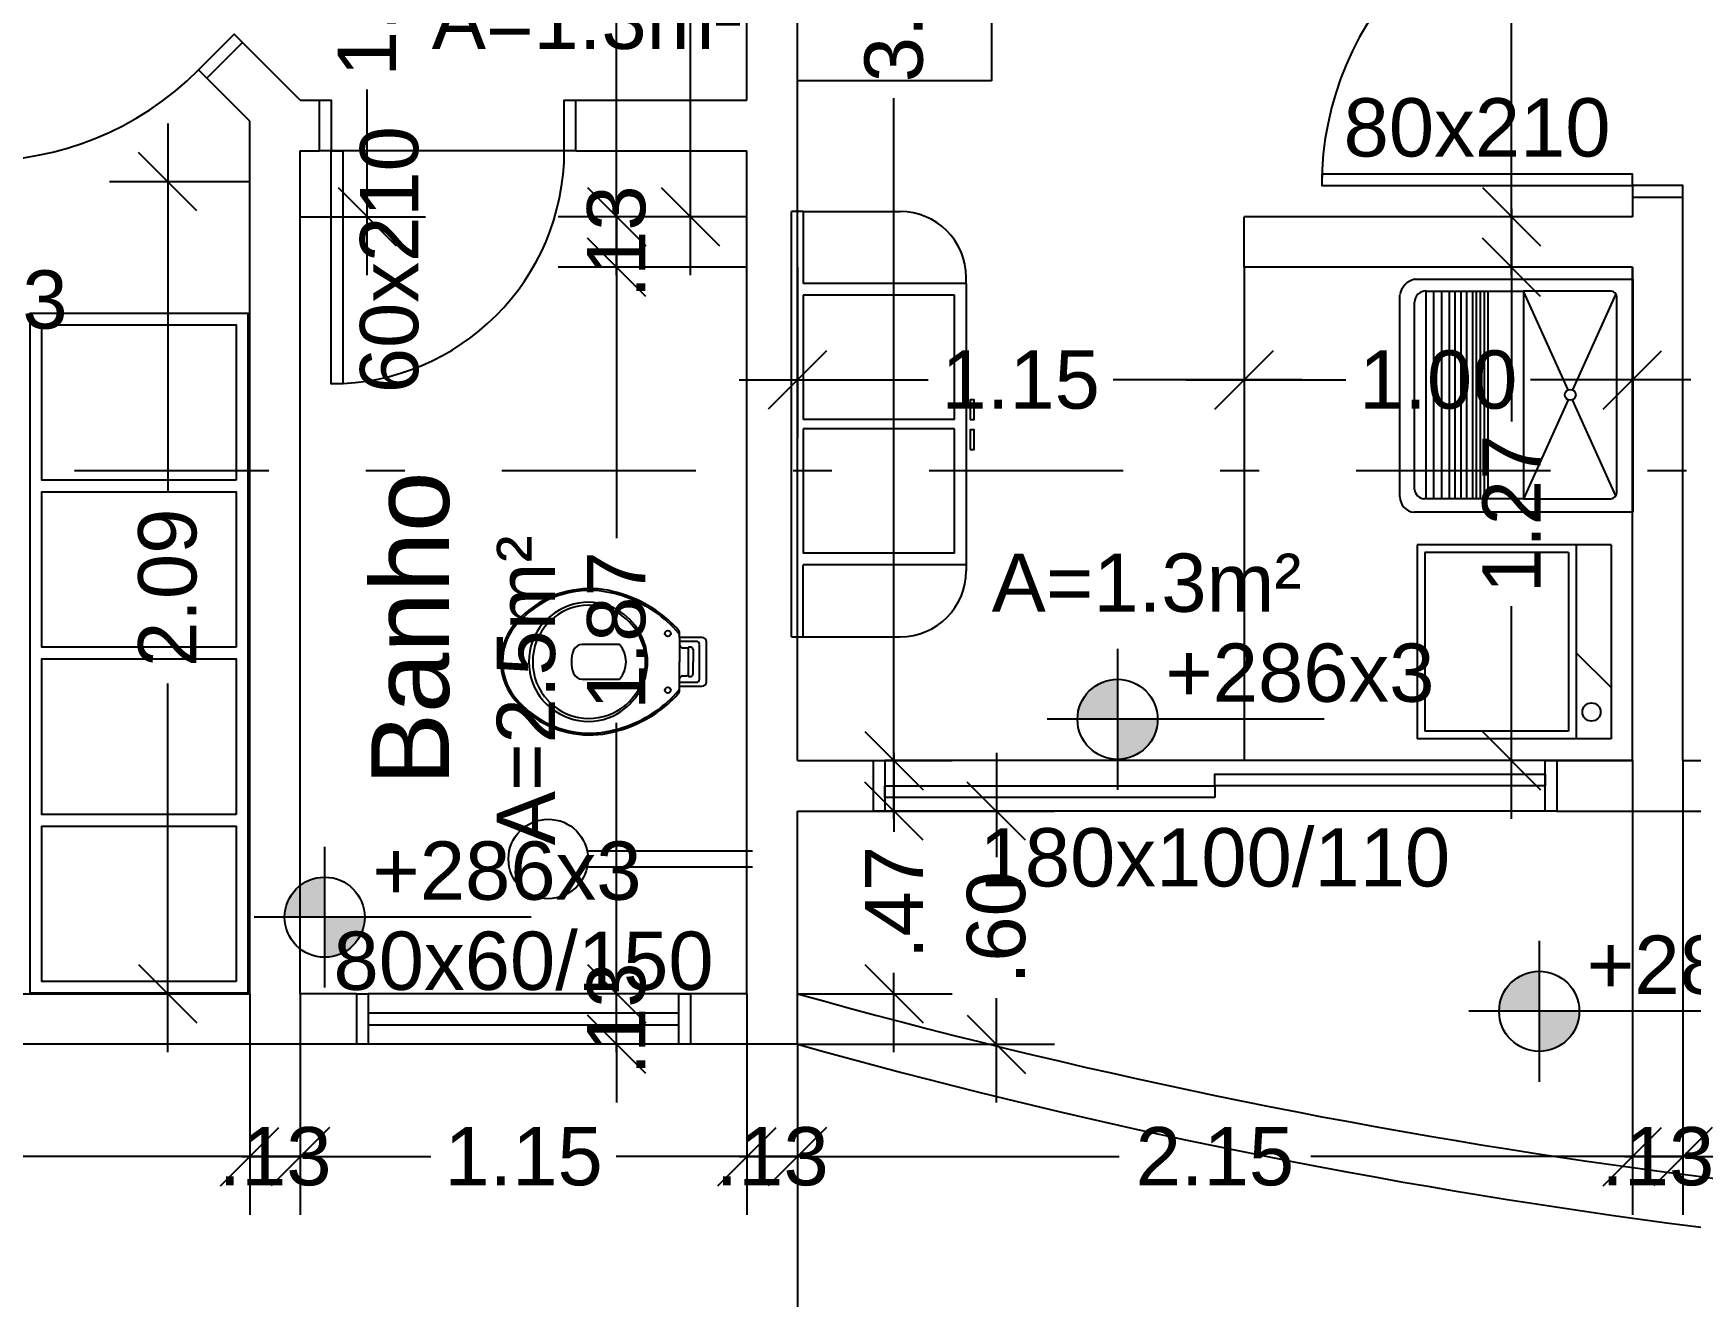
# Model space of a CAD drawing. Extents: x -120 to 1117, y 5 to 675.
# Drawn here: x 42.892 to 47.16, y 72.568 to 75.821 of the extents above; entities that cross this region are included whole.
import ezdxf
from ezdxf.enums import TextEntityAlignment as Align

# ---------------------------------------------------------------- set-up
doc = ezdxf.new("R2010")
doc.units = 0
doc.header["$MEASUREMENT"] = 0
doc.linetypes.add('DASHDOT', pattern=[1, 0.5, -0.25, 0, -0.25])
doc.layers.get('0').update_dxf_attribs({"linetype": 'CONTINUOUS'})
doc.layers.get('DEFPOINTS').update_dxf_attribs({"linetype": 'CONTINUOUS'})
for name, color, linetype in [('cota', 1, 'CONTINUOUS'), ('janela-porta', 6, 'CONTINUOUS'), ('moveis', 253, 'CONTINUOUS'), ('muro', 6, 'CONTINUOUS'), ('nivel', 4, 'CONTINUOUS'), ('parede', 2, 'CONTINUOUS'), ('piso', 4, 'CONTINUOUS'), ('texto', 7, 'CONTINUOUS')]:
    doc.layers.add(name, color=color, linetype=linetype)
doc.styles.get("Standard").update_dxf_attribs({"font": 'arial.ttf'})
doc.dimstyles.new('cotass', dxfattribs={"dimtxt": 0.15, "dimasz": 0.15, "dimexe": 0.15, "dimexo": 0, "dimgap": 0.05, "dimtad": 0, "dimzin": 4, "dimdsep": 46, "dimtxsty": 'Standard', "dimblk": 'OBLIQUE', "dimcen": 0, "dimdle": 0.15, "dimclrd": 256, "dimclrt": 4, "dimadec": 0, "dimazin": 1, "dimtfac": 1, "dimtix": 1, "dimtofl": 0, "dimtmove": 0, "dimatfit": 3, "dimldrblk": 'OPEN30', "dimfxl": 0, "dimtolj": 1, "dimtzin": 0, "dimlwd": -1, "dimarcsym": 0})

# ---------------------------------------------------------------- blocks, each defined once
blk = doc.blocks.new('_Oblique')
at = {"color": 0, "linetype": 'ByBlock', "lineweight": -2}
blk.add_line((-0.5, -0.5), (0.5, 0.5), dxfattribs=at)
blk = doc.blocks.new('*D342')
at = {"layer": 'cota', "transparency": 16777216}
for p, q in [((44.3937, 73.3485), (44.3937, 73.4985)), ((44.3937, 73.2185), (44.3937, 73.0685))]:
    blk.add_line(p, q, dxfattribs=at)
at = {"layer": 'cota', "color": 0, "lineweight": -2, "transparency": 16777216}
for p, q in [((44.7292, 73.3485), (44.2437, 73.3485)), ((44.8592, 73.2185), (44.2437, 73.2185))]:
    blk.add_line(p, q, dxfattribs=at)
at = {"layer": 'DEFPOINTS', "color": 0, "transparency": 16777216}
for p in [(44.3937, 73.3485), (44.7292, 73.3485), (44.8592, 73.2185)]:
    blk.add_point(p, dxfattribs=at)
at = {"layer": 'cota', "transparency": 16777216, "xscale": 0.15, "yscale": 0.15, "zscale": 0.15}
for p, rotation in [((44.3937, 73.3485), 270), ((44.3937, 73.2185), 90)]:
    blk.add_blockref('_Oblique', p, dxfattribs=dict(at, rotation=rotation))
at = {"layer": 'cota', "color": 4, "transparency": 16777216, "insert": (44.3937, 73.2835), "char_height": 0.15, "attachment_point": 5, "rotation": 90}
blk.add_mtext('\\A1;.13', dxfattribs=at)
blk = doc.blocks.new('_Open30')
at = {"color": 0, "linetype": 'ByBlock', "lineweight": -2}
for p, q in [((-1, 0.268), (0, 0)), ((0, 0), (-1, -0.268)), ((0, 0), (-1, 0))]:
    blk.add_line(p, q, dxfattribs=at)
blk = doc.blocks.new('*D343')
at = {"layer": 'cota', "transparency": 16777216}
for p, q in [((44.3937, 75.3685), (44.3937, 74.5213)), ((44.3937, 73.1985), (44.3937, 74.0458))]:
    blk.add_line(p, q, dxfattribs=at)
at = {"layer": 'cota', "color": 0, "lineweight": -2, "transparency": 16777216}
for p, q in [((44.7292, 75.2185), (44.2437, 75.2185)), ((44.7292, 73.3485), (44.2437, 73.3485))]:
    blk.add_line(p, q, dxfattribs=at)
at = {"layer": 'DEFPOINTS', "color": 0, "transparency": 16777216}
for p in [(44.3937, 75.2185), (44.7292, 75.2185), (44.7292, 73.3485)]:
    blk.add_point(p, dxfattribs=at)
at = {"layer": 'cota', "transparency": 16777216, "xscale": 0.15, "yscale": 0.15, "zscale": 0.15}
for p, rotation in [((44.3937, 75.2185), 90), ((44.3937, 73.3485), 270)]:
    blk.add_blockref('_Oblique', p, dxfattribs=dict(at, rotation=rotation))
at = {"layer": 'cota', "color": 4, "transparency": 16777216, "insert": (44.3937, 74.2835), "char_height": 0.15, "attachment_point": 5, "rotation": 90}
blk.add_mtext('\\A1;1.87', dxfattribs=at)
blk = doc.blocks.new('*D344')
at = {"layer": 'cota', "transparency": 16777216}
for p, q in [((44.3937, 75.3485), (44.3937, 75.4985)), ((44.3937, 75.2185), (44.3937, 75.0685))]:
    blk.add_line(p, q, dxfattribs=at)
at = {"layer": 'cota', "color": 0, "lineweight": -2, "transparency": 16777216}
for p, q in [((44.7292, 75.3485), (44.2437, 75.3485)), ((44.7292, 75.2185), (44.2437, 75.2185))]:
    blk.add_line(p, q, dxfattribs=at)
at = {"layer": 'DEFPOINTS', "color": 0, "transparency": 16777216}
for p in [(44.3937, 75.3485), (44.7292, 75.3485), (44.7292, 75.2185)]:
    blk.add_point(p, dxfattribs=at)
at = {"layer": 'cota', "transparency": 16777216, "xscale": 0.15, "yscale": 0.15, "zscale": 0.15}
for p, rotation in [((44.3937, 75.3485), 270), ((44.3937, 75.2185), 90)]:
    blk.add_blockref('_Oblique', p, dxfattribs=dict(at, rotation=rotation))
at = {"layer": 'cota', "color": 4, "transparency": 16777216, "insert": (44.3937, 75.2835), "char_height": 0.15, "attachment_point": 5, "rotation": 90}
blk.add_mtext('\\A1;.13', dxfattribs=at)
blk = doc.blocks.new('*D345')
at = {"layer": 'cota', "transparency": 16777216}
for p, q in [((44.3937, 79.4285), (44.3937, 77.5583)), ((44.3937, 75.1985), (44.3937, 77.0688))]:
    blk.add_line(p, q, dxfattribs=at)
at = {"layer": 'cota', "color": 0, "lineweight": -2, "transparency": 16777216}
for p, q in [((44.7292, 79.2785), (44.2437, 79.2785)), ((44.7292, 75.3485), (44.2437, 75.3485))]:
    blk.add_line(p, q, dxfattribs=at)
at = {"layer": 'DEFPOINTS', "color": 0, "transparency": 16777216}
for p in [(44.3937, 79.2785), (44.7292, 79.2785), (44.7292, 75.3485)]:
    blk.add_point(p, dxfattribs=at)
at = {"layer": 'cota', "transparency": 16777216, "xscale": 0.15, "yscale": 0.15, "zscale": 0.15}
for p, rotation in [((44.3937, 79.2785), 90), ((44.3937, 75.3485), 270)]:
    blk.add_blockref('_Oblique', p, dxfattribs=dict(at, rotation=rotation))
at = {"layer": 'cota', "color": 4, "transparency": 16777216, "insert": (44.3937, 77.3135), "char_height": 0.15, "attachment_point": 5, "rotation": 90}
blk.add_mtext('\\A1;3.93', dxfattribs=at)
blk = doc.blocks.new('*D326')
at = {"layer": 'cota', "color": 0, "lineweight": -2, "transparency": 16777216}
for p, q in [((40.2942, 73.2185), (40.2942, 71.9856)), ((58.1642, 73.2185), (58.1642, 71.9856))]:
    blk.add_line(p, q, dxfattribs=at)
at = {"layer": 'cota', "transparency": 16777216}
for p, q in [((40.1442, 72.1356), (48.9332, 72.1356)), ((58.3142, 72.1356), (49.5252, 72.1356))]:
    blk.add_line(p, q, dxfattribs=at)
at = {"layer": 'DEFPOINTS', "color": 0, "transparency": 16777216}
for p in [(40.2942, 73.2185), (58.1642, 73.2185), (58.1642, 72.1356)]:
    blk.add_point(p, dxfattribs=at)
at = {"layer": 'cota', "transparency": 16777216, "xscale": 0.15, "yscale": 0.15, "zscale": 0.15, "rotation": 180}
blk.add_blockref('_Oblique', (40.2942, 72.1356), dxfattribs=at)
at = {"layer": 'cota', "transparency": 16777216, "xscale": 0.15, "yscale": 0.15, "zscale": 0.15}
blk.add_blockref('_Oblique', (58.1642, 72.1356), dxfattribs=at)
at = {"layer": 'cota', "color": 4, "transparency": 16777216, "insert": (49.2292, 72.1356), "char_height": 0.15, "attachment_point": 5}
blk.add_mtext('\\A1;17.87', dxfattribs=at)
blk = doc.blocks.new('*D328')
at = {"layer": 'cota', "color": 0, "lineweight": -2, "transparency": 16777216}
for p, q in [((40.4242, 73.3485), (40.4242, 72.7793)), ((43.4492, 73.3485), (43.4492, 72.7793))]:
    blk.add_line(p, q, dxfattribs=at)
at = {"layer": 'cota', "transparency": 16777216}
for p, q in [((40.2742, 72.9293), (41.6919, 72.9293)), ((43.5992, 72.9293), (42.1815, 72.9293))]:
    blk.add_line(p, q, dxfattribs=at)
at = {"layer": 'DEFPOINTS', "color": 0, "transparency": 16777216}
for p in [(40.4242, 73.3485), (43.4492, 73.3485), (43.4492, 72.9293)]:
    blk.add_point(p, dxfattribs=at)
at = {"layer": 'cota', "transparency": 16777216, "xscale": 0.15, "yscale": 0.15, "zscale": 0.15, "rotation": 180}
blk.add_blockref('_Oblique', (40.4242, 72.9293), dxfattribs=at)
at = {"layer": 'cota', "transparency": 16777216, "xscale": 0.15, "yscale": 0.15, "zscale": 0.15}
blk.add_blockref('_Oblique', (43.4492, 72.9293), dxfattribs=at)
at = {"layer": 'cota', "color": 4, "transparency": 16777216, "insert": (41.9367, 72.9293), "char_height": 0.15, "attachment_point": 5}
blk.add_mtext('\\A1;3.03', dxfattribs=at)
blk = doc.blocks.new('*D329')
at = {"layer": 'cota', "color": 0, "lineweight": -2, "transparency": 16777216}
for p, q in [((43.4492, 73.3485), (43.4492, 72.7793)), ((43.5792, 73.3485), (43.5792, 72.7793))]:
    blk.add_line(p, q, dxfattribs=at)
at = {"layer": 'cota', "transparency": 16777216}
for p, q in [((43.4492, 72.9293), (43.2992, 72.9293)), ((43.5792, 72.9293), (43.7292, 72.9293))]:
    blk.add_line(p, q, dxfattribs=at)
at = {"layer": 'DEFPOINTS', "color": 0, "transparency": 16777216}
for p in [(43.4492, 73.3485), (43.5792, 73.3485), (43.5792, 72.9293)]:
    blk.add_point(p, dxfattribs=at)
at = {"layer": 'cota', "transparency": 16777216, "xscale": 0.15, "yscale": 0.15, "zscale": 0.15}
blk.add_blockref('_Oblique', (43.4492, 72.9293), dxfattribs=at)
at = {"layer": 'cota', "transparency": 16777216, "xscale": 0.15, "yscale": 0.15, "zscale": 0.15, "rotation": 180}
blk.add_blockref('_Oblique', (43.5792, 72.9293), dxfattribs=at)
at = {"layer": 'cota', "color": 4, "transparency": 16777216, "insert": (43.5142, 72.9293), "char_height": 0.15, "attachment_point": 5}
blk.add_mtext('\\A1;.13', dxfattribs=at)
blk = doc.blocks.new('*D330')
at = {"layer": 'cota', "color": 0, "lineweight": -2, "transparency": 16777216}
for p, q in [((43.5792, 73.3485), (43.5792, 72.7793)), ((44.7292, 73.3485), (44.7292, 72.7793))]:
    blk.add_line(p, q, dxfattribs=at)
at = {"layer": 'cota', "transparency": 16777216}
for p, q in [((43.4292, 72.9293), (43.9159, 72.9293)), ((44.8792, 72.9293), (44.3925, 72.9293))]:
    blk.add_line(p, q, dxfattribs=at)
at = {"layer": 'DEFPOINTS', "color": 0, "transparency": 16777216}
for p in [(43.5792, 73.3485), (44.7292, 73.3485), (44.7292, 72.9293)]:
    blk.add_point(p, dxfattribs=at)
at = {"layer": 'cota', "transparency": 16777216, "xscale": 0.15, "yscale": 0.15, "zscale": 0.15, "rotation": 180}
blk.add_blockref('_Oblique', (43.5792, 72.9293), dxfattribs=at)
at = {"layer": 'cota', "transparency": 16777216, "xscale": 0.15, "yscale": 0.15, "zscale": 0.15}
blk.add_blockref('_Oblique', (44.7292, 72.9293), dxfattribs=at)
at = {"layer": 'cota', "color": 4, "transparency": 16777216, "insert": (44.1542, 72.9293), "char_height": 0.15, "attachment_point": 5}
blk.add_mtext('\\A1;1.15', dxfattribs=at)
blk = doc.blocks.new('*D331')
at = {"layer": 'cota', "color": 0, "lineweight": -2, "transparency": 16777216}
for p, q in [((44.7292, 73.3485), (44.7292, 72.7793)), ((44.8592, 73.2185), (44.8592, 72.7793))]:
    blk.add_line(p, q, dxfattribs=at)
at = {"layer": 'cota', "transparency": 16777216}
for p, q in [((44.7292, 72.9293), (44.5792, 72.9293)), ((44.8592, 72.9293), (45.0092, 72.9293))]:
    blk.add_line(p, q, dxfattribs=at)
at = {"layer": 'DEFPOINTS', "color": 0, "transparency": 16777216}
for p in [(44.7292, 73.3485), (44.8592, 73.2185), (44.8592, 72.9293)]:
    blk.add_point(p, dxfattribs=at)
at = {"layer": 'cota', "transparency": 16777216, "xscale": 0.15, "yscale": 0.15, "zscale": 0.15}
blk.add_blockref('_Oblique', (44.7292, 72.9293), dxfattribs=at)
at = {"layer": 'cota', "transparency": 16777216, "xscale": 0.15, "yscale": 0.15, "zscale": 0.15, "rotation": 180}
blk.add_blockref('_Oblique', (44.8592, 72.9293), dxfattribs=at)
at = {"layer": 'cota', "color": 4, "transparency": 16777216, "insert": (44.7942, 72.9293), "char_height": 0.15, "attachment_point": 5}
blk.add_mtext('\\A1;.13', dxfattribs=at)
blk = doc.blocks.new('*D332')
at = {"layer": 'cota', "color": 0, "lineweight": -2, "transparency": 16777216}
for p, q in [((47.0092, 73.9485), (47.0092, 72.7793)), ((44.8592, 73.2185), (44.8592, 72.7793))]:
    blk.add_line(p, q, dxfattribs=at)
at = {"layer": 'cota', "transparency": 16777216}
for p, q in [((44.7092, 72.9293), (45.6875, 72.9293)), ((47.1592, 72.9293), (46.1808, 72.9293))]:
    blk.add_line(p, q, dxfattribs=at)
at = {"layer": 'DEFPOINTS', "color": 0, "transparency": 16777216}
for p in [(47.0092, 73.9485), (44.8592, 73.2185), (47.0092, 72.9293)]:
    blk.add_point(p, dxfattribs=at)
at = {"layer": 'cota', "transparency": 16777216, "xscale": 0.15, "yscale": 0.15, "zscale": 0.15, "rotation": 180}
blk.add_blockref('_Oblique', (44.8592, 72.9293), dxfattribs=at)
at = {"layer": 'cota', "transparency": 16777216, "xscale": 0.15, "yscale": 0.15, "zscale": 0.15}
blk.add_blockref('_Oblique', (47.0092, 72.9293), dxfattribs=at)
at = {"layer": 'cota', "color": 4, "transparency": 16777216, "insert": (45.9342, 72.9293), "char_height": 0.15, "attachment_point": 5}
blk.add_mtext('\\A1;2.15', dxfattribs=at)
blk = doc.blocks.new('*D333')
at = {"layer": 'cota', "color": 0, "lineweight": -2, "transparency": 16777216}
for p, q in [((47.0092, 73.9485), (47.0092, 72.7793)), ((47.1392, 73.9485), (47.1392, 72.7793))]:
    blk.add_line(p, q, dxfattribs=at)
at = {"layer": 'cota', "transparency": 16777216}
for p, q in [((47.0092, 72.9293), (46.8592, 72.9293)), ((47.1392, 72.9293), (47.2892, 72.9293))]:
    blk.add_line(p, q, dxfattribs=at)
at = {"layer": 'DEFPOINTS', "color": 0, "transparency": 16777216}
for p in [(47.0092, 73.9485), (47.1392, 73.9485), (47.1392, 72.9293)]:
    blk.add_point(p, dxfattribs=at)
at = {"layer": 'cota', "transparency": 16777216, "xscale": 0.15, "yscale": 0.15, "zscale": 0.15}
blk.add_blockref('_Oblique', (47.0092, 72.9293), dxfattribs=at)
at = {"layer": 'cota', "transparency": 16777216, "xscale": 0.15, "yscale": 0.15, "zscale": 0.15, "rotation": 180}
blk.add_blockref('_Oblique', (47.1392, 72.9293), dxfattribs=at)
at = {"layer": 'cota', "color": 4, "transparency": 16777216, "insert": (47.0742, 72.9293), "char_height": 0.15, "attachment_point": 5}
blk.add_mtext('\\A1;.13', dxfattribs=at)
blk = doc.blocks.new('*D334')
at = {"layer": 'cota', "color": 0, "lineweight": -2, "transparency": 16777216}
for p, q in [((47.1392, 73.9485), (47.1392, 72.7793)), ((49.7392, 73.9485), (49.7392, 72.7793))]:
    blk.add_line(p, q, dxfattribs=at)
at = {"layer": 'cota', "transparency": 16777216}
for p, q in [((46.9892, 72.9293), (48.1933, 72.9293)), ((49.8892, 72.9293), (48.685, 72.9293))]:
    blk.add_line(p, q, dxfattribs=at)
at = {"layer": 'DEFPOINTS', "color": 0, "transparency": 16777216}
for p in [(47.1392, 73.9485), (49.7392, 73.9485), (49.7392, 72.9293)]:
    blk.add_point(p, dxfattribs=at)
at = {"layer": 'cota', "transparency": 16777216, "xscale": 0.15, "yscale": 0.15, "zscale": 0.15, "rotation": 180}
blk.add_blockref('_Oblique', (47.1392, 72.9293), dxfattribs=at)
at = {"layer": 'cota', "transparency": 16777216, "xscale": 0.15, "yscale": 0.15, "zscale": 0.15}
blk.add_blockref('_Oblique', (49.7392, 72.9293), dxfattribs=at)
at = {"layer": 'cota', "color": 4, "transparency": 16777216, "insert": (48.4392, 72.9293), "char_height": 0.15, "attachment_point": 5}
blk.add_mtext('\\A1;2.60', dxfattribs=at)
blk = doc.blocks.new('*D306')
at = {"layer": 'cota', "color": 0, "lineweight": -2, "transparency": 16777216}
for p, q in [((44.8592, 73.2185), (44.8592, 72.29)), ((53.5992, 73.2185), (53.5992, 72.29))]:
    blk.add_line(p, q, dxfattribs=at)
at = {"layer": 'cota', "transparency": 16777216}
for p, q in [((44.7092, 72.44), (48.9846, 72.44)), ((53.7492, 72.44), (49.4738, 72.44))]:
    blk.add_line(p, q, dxfattribs=at)
at = {"layer": 'DEFPOINTS', "color": 0, "transparency": 16777216}
for p in [(44.8592, 73.2185), (53.5992, 73.2185), (53.5992, 72.44)]:
    blk.add_point(p, dxfattribs=at)
at = {"layer": 'cota', "transparency": 16777216, "xscale": 0.15, "yscale": 0.15, "zscale": 0.15, "rotation": 180}
blk.add_blockref('_Oblique', (44.8592, 72.44), dxfattribs=at)
at = {"layer": 'cota', "transparency": 16777216, "xscale": 0.15, "yscale": 0.15, "zscale": 0.15}
blk.add_blockref('_Oblique', (53.5992, 72.44), dxfattribs=at)
at = {"layer": 'cota', "color": 4, "transparency": 16777216, "insert": (49.2292, 72.44), "char_height": 0.15, "attachment_point": 5}
blk.add_mtext('\\A1;8.74', dxfattribs=at)
blk = doc.blocks.new('*D307')
at = {"layer": 'cota', "color": 0, "lineweight": -2, "transparency": 16777216}
for p, q in [((40.2942, 73.2185), (40.2942, 72.29)), ((44.8592, 73.2185), (44.8592, 72.29))]:
    blk.add_line(p, q, dxfattribs=at)
at = {"layer": 'cota', "transparency": 16777216}
for p, q in [((40.1442, 72.44), (42.3289, 72.44)), ((45.0092, 72.44), (42.8245, 72.44))]:
    blk.add_line(p, q, dxfattribs=at)
at = {"layer": 'DEFPOINTS', "color": 0, "transparency": 16777216}
for p in [(40.2942, 73.2185), (44.8592, 73.2185), (44.8592, 72.44)]:
    blk.add_point(p, dxfattribs=at)
at = {"layer": 'cota', "transparency": 16777216, "xscale": 0.15, "yscale": 0.15, "zscale": 0.15, "rotation": 180}
blk.add_blockref('_Oblique', (40.2942, 72.44), dxfattribs=at)
at = {"layer": 'cota', "transparency": 16777216, "xscale": 0.15, "yscale": 0.15, "zscale": 0.15}
blk.add_blockref('_Oblique', (44.8592, 72.44), dxfattribs=at)
at = {"layer": 'cota', "color": 4, "transparency": 16777216, "insert": (42.5767, 72.44), "char_height": 0.15, "attachment_point": 5}
blk.add_mtext('\\A1;4.56', dxfattribs=at)
blk = doc.blocks.new('*D417')
at = {"layer": 'cota', "transparency": 16777216}
for p, q in [((43.238, 75.5885), (43.238, 74.6398)), ((43.238, 73.1985), (43.238, 74.1473))]:
    blk.add_line(p, q, dxfattribs=at)
at = {"layer": 'cota', "color": 0, "lineweight": -2, "transparency": 16777216}
for p, q in [((43.4492, 75.4385), (43.088, 75.4385)), ((43.4492, 73.3485), (43.088, 73.3485))]:
    blk.add_line(p, q, dxfattribs=at)
at = {"layer": 'DEFPOINTS', "color": 0, "transparency": 16777216}
for p in [(43.4492, 75.4385), (43.238, 73.3485), (43.4492, 73.3485)]:
    blk.add_point(p, dxfattribs=at)
at = {"layer": 'cota', "transparency": 16777216, "xscale": 0.15, "yscale": 0.15, "zscale": 0.15}
for p, rotation in [((43.238, 75.4385), 90), ((43.238, 73.3485), 270)]:
    blk.add_blockref('_Oblique', p, dxfattribs=dict(at, rotation=rotation))
at = {"layer": 'cota', "color": 4, "transparency": 16777216, "insert": (43.238, 74.3935), "char_height": 0.15, "attachment_point": 5, "rotation": 90}
blk.add_mtext('\\A1;2.09', dxfattribs=at)
blk = doc.blocks.new('*D422')
at = {"layer": 'cota', "transparency": 16777216}
for p, q in [((44.5839, 78.5185), (44.5839, 77.1025)), ((44.5839, 75.1985), (44.5839, 76.6145))]:
    blk.add_line(p, q, dxfattribs=at)
at = {"layer": 'cota', "color": 0, "lineweight": -2, "transparency": 16777216}
for p, q in [((44.7292, 78.3685), (44.4339, 78.3685)), ((44.7292, 75.3485), (44.4339, 75.3485))]:
    blk.add_line(p, q, dxfattribs=at)
at = {"layer": 'DEFPOINTS', "color": 0, "transparency": 16777216}
for p in [(44.5839, 78.3685), (44.7292, 78.3685), (44.7292, 75.3485)]:
    blk.add_point(p, dxfattribs=at)
at = {"layer": 'cota', "transparency": 16777216, "xscale": 0.15, "yscale": 0.15, "zscale": 0.15}
for p, rotation in [((44.5839, 78.3685), 90), ((44.5839, 75.3485), 270)]:
    blk.add_blockref('_Oblique', p, dxfattribs=dict(at, rotation=rotation))
at = {"layer": 'cota', "color": 4, "transparency": 16777216, "insert": (44.5839, 76.8585), "char_height": 0.15, "attachment_point": 5, "rotation": 90}
blk.add_mtext('\\A1;3.02', dxfattribs=at)
blk = doc.blocks.new('*D379')
at = {"layer": 'cota', "transparency": 16777216}
for p, q in [((45.108, 77.9985), (45.108, 76.143)), ((45.108, 73.7985), (45.108, 75.654))]:
    blk.add_line(p, q, dxfattribs=at)
at = {"layer": 'cota', "color": 0, "lineweight": -2, "transparency": 16777216}
for p, q in [((44.8592, 77.8485), (45.258, 77.8485)), ((44.8592, 73.9485), (45.258, 73.9485))]:
    blk.add_line(p, q, dxfattribs=at)
at = {"layer": 'DEFPOINTS', "color": 0, "transparency": 16777216}
for p in [(44.8592, 77.8485), (45.108, 77.8485), (44.8592, 73.9485)]:
    blk.add_point(p, dxfattribs=at)
at = {"layer": 'cota', "transparency": 16777216, "xscale": 0.15, "yscale": 0.15, "zscale": 0.15}
for p, rotation in [((45.108, 77.8485), 90), ((45.108, 73.9485), 270)]:
    blk.add_blockref('_Oblique', p, dxfattribs=dict(at, rotation=rotation))
at = {"layer": 'cota', "color": 4, "transparency": 16777216, "insert": (45.108, 75.8985), "char_height": 0.15, "attachment_point": 5, "rotation": 90}
blk.add_mtext('\\A1;3.90', dxfattribs=at)
blk = doc.blocks.new('*D380')
at = {"layer": 'cota', "color": 0, "lineweight": -2, "transparency": 16777216}
for p, q in [((46.0092, 75.2185), (46.0092, 74.7784)), ((47.0092, 75.2185), (47.0092, 74.7784))]:
    blk.add_line(p, q, dxfattribs=at)
at = {"layer": 'cota', "transparency": 16777216}
for p, q in [((45.8592, 74.9284), (46.2717, 74.9284)), ((47.1592, 74.9284), (46.7467, 74.9284))]:
    blk.add_line(p, q, dxfattribs=at)
at = {"layer": 'DEFPOINTS', "color": 0, "transparency": 16777216}
for p in [(46.0092, 75.2185), (47.0092, 75.2185), (47.0092, 74.9284)]:
    blk.add_point(p, dxfattribs=at)
at = {"layer": 'cota', "transparency": 16777216, "xscale": 0.15, "yscale": 0.15, "zscale": 0.15, "rotation": 180}
blk.add_blockref('_Oblique', (46.0092, 74.9284), dxfattribs=at)
at = {"layer": 'cota', "transparency": 16777216, "xscale": 0.15, "yscale": 0.15, "zscale": 0.15}
blk.add_blockref('_Oblique', (47.0092, 74.9284), dxfattribs=at)
at = {"layer": 'cota', "color": 4, "transparency": 16777216, "insert": (46.5092, 74.9284), "char_height": 0.15, "attachment_point": 5}
blk.add_mtext('\\A1;1.00', dxfattribs=at)
blk = doc.blocks.new('*D381')
at = {"layer": 'cota', "color": 0, "lineweight": -2, "transparency": 16777216}
for p, q in [((44.8592, 75.2185), (44.8592, 74.7784)), ((46.0092, 75.2185), (46.0092, 74.7784))]:
    blk.add_line(p, q, dxfattribs=at)
at = {"layer": 'cota', "transparency": 16777216}
for p, q in [((44.7092, 74.9284), (45.1959, 74.9284)), ((46.1592, 74.9284), (45.6725, 74.9284))]:
    blk.add_line(p, q, dxfattribs=at)
at = {"layer": 'DEFPOINTS', "color": 0, "transparency": 16777216}
for p in [(44.8592, 75.2185), (46.0092, 75.2185), (44.8592, 74.9284)]:
    blk.add_point(p, dxfattribs=at)
at = {"layer": 'cota', "transparency": 16777216, "xscale": 0.15, "yscale": 0.15, "zscale": 0.15, "rotation": 180}
blk.add_blockref('_Oblique', (44.8592, 74.9284), dxfattribs=at)
at = {"layer": 'cota', "transparency": 16777216, "xscale": 0.15, "yscale": 0.15, "zscale": 0.15}
blk.add_blockref('_Oblique', (46.0092, 74.9284), dxfattribs=at)
at = {"layer": 'cota', "color": 4, "transparency": 16777216, "insert": (45.4342, 74.9284), "char_height": 0.15, "attachment_point": 5}
blk.add_mtext('\\A1;1.15', dxfattribs=at)
blk = doc.blocks.new('*D382')
at = {"layer": 'cota', "transparency": 16777216}
for p, q in [((46.6978, 75.3685), (46.6978, 74.8213)), ((46.6978, 73.7985), (46.6978, 74.3458))]:
    blk.add_line(p, q, dxfattribs=at)
at = {"layer": 'cota', "color": 0, "lineweight": -2, "transparency": 16777216}
for p, q in [((47.0092, 75.2185), (46.5478, 75.2185)), ((47.0092, 73.9485), (46.5478, 73.9485))]:
    blk.add_line(p, q, dxfattribs=at)
at = {"layer": 'DEFPOINTS', "color": 0, "transparency": 16777216}
for p in [(46.6978, 75.2185), (47.0092, 75.2185), (47.0092, 73.9485)]:
    blk.add_point(p, dxfattribs=at)
at = {"layer": 'cota', "transparency": 16777216, "xscale": 0.15, "yscale": 0.15, "zscale": 0.15}
for p, rotation in [((46.6978, 75.2185), 90), ((46.6978, 73.9485), 270)]:
    blk.add_blockref('_Oblique', p, dxfattribs=dict(at, rotation=rotation))
at = {"layer": 'cota', "color": 4, "transparency": 16777216, "insert": (46.6978, 74.5835), "char_height": 0.15, "attachment_point": 5, "rotation": 90}
blk.add_mtext('\\A1;1.27', dxfattribs=at)
blk = doc.blocks.new('*D384')
at = {"layer": 'cota', "transparency": 16777216}
for p, q in [((46.6978, 77.9985), (46.6978, 76.8444)), ((46.6978, 75.1985), (46.6978, 76.3527))]:
    blk.add_line(p, q, dxfattribs=at)
at = {"layer": 'cota', "color": 0, "lineweight": -2, "transparency": 16777216}
for p, q in [((47.0092, 77.8485), (46.5478, 77.8485)), ((47.0092, 75.3485), (46.5478, 75.3485))]:
    blk.add_line(p, q, dxfattribs=at)
at = {"layer": 'DEFPOINTS', "color": 0, "transparency": 16777216}
for p in [(46.6978, 77.8485), (47.0092, 77.8485), (47.0092, 75.3485)]:
    blk.add_point(p, dxfattribs=at)
at = {"layer": 'cota', "transparency": 16777216, "xscale": 0.15, "yscale": 0.15, "zscale": 0.15}
for p, rotation in [((46.6978, 77.8485), 90), ((46.6978, 75.3485), 270)]:
    blk.add_blockref('_Oblique', p, dxfattribs=dict(at, rotation=rotation))
at = {"layer": 'cota', "color": 4, "transparency": 16777216, "insert": (46.6978, 76.5985), "char_height": 0.15, "attachment_point": 5, "rotation": 90}
blk.add_mtext('\\A1;2.50', dxfattribs=at)
blk = doc.blocks.new('*D385')
at = {"layer": 'cota', "transparency": 16777216}
for p, q in [((43.7516, 76.6285), (43.7516, 76.1513)), ((43.7516, 75.1985), (43.7516, 75.6758))]:
    blk.add_line(p, q, dxfattribs=at)
at = {"layer": 'cota', "color": 0, "lineweight": -2, "transparency": 16777216}
for p, q in [((43.5792, 76.4785), (43.9016, 76.4785)), ((43.5792, 75.3485), (43.9016, 75.3485))]:
    blk.add_line(p, q, dxfattribs=at)
at = {"layer": 'DEFPOINTS', "color": 0, "transparency": 16777216}
for p in [(43.5792, 76.4785), (43.5792, 75.3485), (43.7516, 75.3485)]:
    blk.add_point(p, dxfattribs=at)
at = {"layer": 'cota', "transparency": 16777216, "xscale": 0.15, "yscale": 0.15, "zscale": 0.15}
for p, rotation in [((43.7516, 76.4785), 90), ((43.7516, 75.3485), 270)]:
    blk.add_blockref('_Oblique', p, dxfattribs=dict(at, rotation=rotation))
at = {"layer": 'cota', "color": 4, "transparency": 16777216, "insert": (43.7516, 75.9135), "char_height": 0.15, "attachment_point": 5, "rotation": 90}
blk.add_mtext('\\A1;1.13', dxfattribs=at)
blk = doc.blocks.new('*D487')
at = {"layer": 'cota', "transparency": 16777216}
for p, q in [((45.108, 73.9685), (45.108, 73.7649)), ((45.108, 73.1985), (45.108, 73.4022))]:
    blk.add_line(p, q, dxfattribs=at)
at = {"layer": 'cota', "color": 0, "lineweight": -2, "transparency": 16777216}
for p, q in [((44.8592, 73.8185), (45.258, 73.8185)), ((44.8592, 73.3485), (45.258, 73.3485))]:
    blk.add_line(p, q, dxfattribs=at)
at = {"layer": 'DEFPOINTS', "color": 0, "transparency": 16777216}
for p in [(44.8592, 73.8185), (45.108, 73.8185), (44.8592, 73.3485)]:
    blk.add_point(p, dxfattribs=at)
at = {"layer": 'cota', "transparency": 16777216, "xscale": 0.15, "yscale": 0.15, "zscale": 0.15}
for p, rotation in [((45.108, 73.8185), 90), ((45.108, 73.3485), 270)]:
    blk.add_blockref('_Oblique', p, dxfattribs=dict(at, rotation=rotation))
at = {"layer": 'cota', "color": 4, "transparency": 16777216, "insert": (45.108, 73.5835), "char_height": 0.15, "attachment_point": 5, "rotation": 90}
blk.add_mtext('\\A1;.47', dxfattribs=at)
blk = doc.blocks.new('*D488')
at = {"layer": 'cota', "transparency": 16777216}
for p, q in [((45.3716, 73.9685), (45.3716, 73.6997)), ((45.3716, 73.0685), (45.3716, 73.3374))]:
    blk.add_line(p, q, dxfattribs=at)
at = {"layer": 'cota', "color": 0, "lineweight": -2, "transparency": 16777216}
for p, q in [((44.8592, 73.8185), (45.5216, 73.8185)), ((44.8592, 73.2185), (45.5216, 73.2185))]:
    blk.add_line(p, q, dxfattribs=at)
at = {"layer": 'DEFPOINTS', "color": 0, "transparency": 16777216}
for p in [(44.8592, 73.8185), (44.8592, 73.2185), (45.3716, 73.2185)]:
    blk.add_point(p, dxfattribs=at)
at = {"layer": 'cota', "transparency": 16777216, "xscale": 0.15, "yscale": 0.15, "zscale": 0.15}
for p, rotation in [((45.3716, 73.8185), 90), ((45.3716, 73.2185), 270)]:
    blk.add_blockref('_Oblique', p, dxfattribs=dict(at, rotation=rotation))
at = {"layer": 'cota', "color": 4, "transparency": 16777216, "insert": (45.3716, 73.5185), "char_height": 0.15, "attachment_point": 5, "rotation": 90}
blk.add_mtext('\\A1;.60', dxfattribs=at)
blk = doc.blocks.new('NIVEL')
at = {"layer": 'nivel'}
h = blk.add_hatch(color=256, dxfattribs=at)
h.paths.add_polyline_path([(0, 0.1375, 0.414214), (-0.1375, 0), (0, 0)])
h.paths.add_polyline_path([(0, 0), (0, -0.1375, 0.414214), (0.1375, 0)])
for p, q in [((0, 0.2417), (0, -0.2417)), ((0.7095, 0), (-0.2418, 0))]:
    blk.add_line(p, q, dxfattribs=at)
blk.add_circle((0, 0), 0.1375, dxfattribs=at)

msp = doc.modelspace()

# ---------------------------------------------------------------- linework, layer by layer
at = {"layer": 'cota', "color": 6, "linetype": 'DASHDOT'}
msp.add_lwpolyline([(58.8982, 74.6948), (39.5939, 74.6948)], dxfattribs=at)
at = {"layer": 'janela-porta', "color": 6, "linetype": 'Continuous'}
for p, q in [((46.7842, 73.9485), (45.0842, 73.9485)), ((46.7842, 73.8185), (45.0842, 73.8185)), ((44.5542, 73.3485), (43.7542, 73.3485)), ((44.5542, 73.2185), (43.7542, 73.2185))]:
    msp.add_line(p, q, dxfattribs=at)
for points in [[(43.3388, 75.7051), (43.3176, 75.7263), (43.4095, 75.8182), (43.4307, 75.797)], [(43.6292, 75.6485), (43.6592, 75.6485), (43.6592, 75.5185), (43.6292, 75.5185)], [(44.2892, 75.5185), (44.2592, 75.5185), (44.2592, 75.6485), (44.2892, 75.6485)], [(47.1392, 75.3985), (47.1392, 75.4285), (47.0092, 75.4285), (47.0092, 75.3985)], [(45.0541, 73.9485), (45.0842, 73.9485), (45.0842, 73.8185), (45.0541, 73.8185)], [(46.8142, 73.8185), (46.7842, 73.8185), (46.7842, 73.9485), (46.8142, 73.9485)], [(43.7242, 73.3485), (43.7542, 73.3485), (43.7542, 73.2185), (43.7242, 73.2185)], [(44.5842, 73.2185), (44.5542, 73.2185), (44.5542, 73.3485), (44.5842, 73.3485)]]:
    msp.add_lwpolyline(points, dxfattribs=at)
for points in [[(43.6592, 75.5185), (43.6892, 75.5185), (43.6892, 74.9185), (43.6592, 74.9185), (43.6592, 75.5185)], [(47.0092, 75.4285), (47.0092, 75.4585), (46.2092, 75.4585), (46.2092, 75.4285), (47.0092, 75.4285)], [(45.9342, 73.8535), (45.0842, 73.8535), (45.0842, 73.8835), (45.9342, 73.8835), (45.9342, 73.8535)], [(46.7842, 73.8835), (45.9342, 73.8835), (45.9342, 73.9135), (46.7842, 73.9135), (46.7842, 73.8835)], [(44.5542, 73.2985), (43.7542, 73.2985), (43.7542, 73.2685), (44.5542, 73.2685), (44.5542, 73.2985)]]:
    msp.add_lwpolyline(points, close=True, dxfattribs=at)
for centre, radius, start, end in [((47.0092, 75.4285), 0.8, 90, 180), ((42.7519, 76.292), 0.8, 225, 315), ((43.6592, 75.5185), 0.6, 270, 360)]:
    msp.add_arc(centre, radius, start, end, dxfattribs=at)
at = {"layer": 'moveis'}
for p, q in [((45.3592, 77.2485), (45.3592, 75.698)), ((45.3592, 75.698), (44.8592, 75.698)), ((44.844, 74.2674), (44.844, 75.3619)), ((44.874, 75.3619), (44.844, 75.3619)), ((44.874, 75.3619), (44.874, 75.177)), ((44.874, 75.3619), (45.124, 75.3619)), ((45.294, 75.177), (44.874, 75.177)), ((45.294, 75.177), (45.294, 75.192)), ((45.294, 75.177), (45.294, 74.4524)), ((46.4483, 75.1877), (47.0106, 75.1877)), ((47.0106, 75.1877), (47.0106, 74.5877)), ((45.264, 75.147), (44.874, 75.147)), ((44.874, 75.147), (44.874, 74.827)), ((45.264, 74.827), (45.264, 75.147)), ((46.4106, 74.6275), (46.4106, 75.1469)), ((46.4782, 74.6228), (46.4782, 75.1573)), ((46.4981, 74.6228), (46.4981, 75.1573)), ((46.5182, 74.6228), (46.5182, 75.1573)), ((46.5381, 74.6228), (46.5381, 75.1573)), ((46.5532, 74.6228), (46.5532, 75.1573)), ((46.5682, 74.6228), (46.5682, 75.1573)), ((46.5831, 74.6228), (46.5831, 75.1573)), ((46.5981, 74.6228), (46.5981, 75.1573)), ((46.6081, 74.6228), (46.6081, 75.1573)), ((46.6182, 74.6228), (46.6182, 75.1573)), ((46.6282, 74.6228), (46.6282, 75.1573)), ((46.6381, 74.6228), (46.6381, 75.1573)), ((46.8435, 74.9029), (46.7292, 75.1573)), ((46.9663, 75.1504), (46.855, 74.9028)), ((46.8435, 74.8773), (46.7292, 74.6228)), ((46.9661, 74.63), (46.855, 74.8774)), ((45.264, 74.827), (44.874, 74.827)), ((45.264, 74.8024), (44.874, 74.8024)), ((44.874, 74.8024), (44.874, 74.4824)), ((45.264, 74.4824), (45.264, 74.8024)), ((47.0106, 74.5877), (46.4474, 74.5877)), ((45.264, 74.4824), (44.874, 74.4824)), ((46.9546, 74.5043), (46.4546, 74.5043)), ((46.4546, 74.5043), (46.4546, 74.0043)), ((46.8446, 74.4843), (46.4746, 74.4843)), ((46.4746, 74.4843), (46.4746, 74.0243)), ((46.9546, 74.5043), (46.9546, 74.0043)), ((44.874, 74.2674), (44.874, 74.4524)), ((45.294, 74.4524), (44.874, 74.4524)), ((45.294, 74.4524), (45.294, 74.4374)), ((44.5555, 74.2722), (44.5555, 74.2775)), ((44.5555, 74.2654), (44.5555, 74.2722)), ((44.5555, 74.2654), (44.5555, 74.2029)), ((44.6136, 74.2654), (44.5555, 74.2654)), ((44.844, 74.2674), (44.874, 74.2674)), ((44.874, 74.2674), (45.124, 74.2674)), ((44.4015, 74.2474), (44.3055, 74.2474)), ((44.5995, 74.2554), (44.5555, 74.2554)), ((44.5635, 74.239), (44.5746, 74.239)), ((44.579, 74.2029), (44.579, 74.2385)), ((44.5905, 74.2344), (44.5905, 74.2029)), ((44.607, 74.2029), (44.607, 74.2479)), ((44.6255, 74.2029), (44.6255, 74.2545)), ((46.9546, 74.1364), (46.8646, 74.2263)), ((44.5555, 74.1404), (44.5555, 74.2029)), ((44.579, 74.1674), (44.579, 74.2029)), ((44.5905, 74.1714), (44.5905, 74.2029)), ((44.607, 74.158), (44.607, 74.2029)), ((44.6255, 74.1514), (44.6255, 74.2029)), ((44.3055, 74.1585), (44.4015, 74.1585)), ((44.5555, 74.1504), (44.5995, 74.1504)), ((44.5555, 74.1404), (44.6136, 74.1404)), ((44.5555, 74.1337), (44.5555, 74.1404)), ((44.5635, 74.1669), (44.5746, 74.1669)), ((44.5555, 74.1284), (44.5555, 74.1337)), ((46.8446, 74.0243), (46.4746, 74.0243)), ((46.9546, 74.0043), (46.4546, 74.0043)), ((44.7434, 73.7155), (44.3181, 73.7155)), ((44.3181, 73.6755), (44.7434, 73.6755))]:
    msp.add_line(p, q, dxfattribs=at)
for points in [[(46.4481, 74.646), (46.4481, 75.1282)], [(46.7292, 75.1573), (46.7292, 74.6228), (46.4724, 74.6228)], [(46.4771, 75.1573), (46.7292, 75.1573)], [(46.7292, 75.1573), (46.7292, 74.6227), (46.9536, 74.6227)], [(46.9541, 75.1573), (46.7292, 75.1573)], [(46.9694, 74.6377), (46.9694, 75.1435)], [(46.8446, 74.4843), (46.8446, 74.0243)], [(46.8646, 74.5043), (46.8646, 74.0043)]]:
    msp.add_lwpolyline(points, dxfattribs=at)
for points in [[(43.4443, 73.3503), (42.8843, 73.3503), (42.8843, 75.1003), (43.4443, 75.1003), (43.4443, 73.3503)], [(43.4143, 74.6703), (42.9143, 74.6703), (42.9143, 75.0703), (43.4143, 75.0703), (43.4143, 74.6703)], [(45.304, 74.827), (45.314, 74.827), (45.314, 74.877), (45.304, 74.877), (45.304, 74.827)], [(45.304, 74.7498), (45.314, 74.7498), (45.314, 74.7998), (45.304, 74.7998), (45.304, 74.7498)], [(43.4143, 74.2403), (42.9143, 74.2403), (42.9143, 74.6403), (43.4143, 74.6403), (43.4143, 74.2403)], [(43.4143, 73.8103), (42.9143, 73.8103), (42.9143, 74.2103), (43.4143, 74.2103), (43.4143, 73.8103)], [(43.4143, 73.3803), (42.9143, 73.3803), (42.9143, 73.7803), (43.4143, 73.7803), (43.4143, 73.3803)]]:
    msp.add_lwpolyline(points, close=True, dxfattribs=at)
for centre, radius in [((46.8493, 74.8901), 0.014), ((44.5255, 74.2759), 0.0075), ((44.5255, 74.1299), 0.0075), ((46.9038, 74.0738), 0.0235), ((44.2178, 73.6955), 0.1023)]:
    msp.add_circle(centre, radius, dxfattribs=at)
for centre, radius, start, end in [((45.124, 75.192), 0.17, 0, 90), ((46.4588, 75.14), 0.0487, 102.4292, 171.6035), ((46.4767, 75.1289), 0.0285, 87.0729, 181.0669), ((46.952, 75.1397), 0.0177, 12.1026, 83.8845), ((46.4506, 74.6276), 0.04, 180.092, 265.5284), ((46.4751, 74.65), 0.0273, 188.11, 264.3155), ((46.9513, 74.6409), 0.0184, 277.0184, 350.5046), ((45.124, 74.4374), 0.17, 270, 0), ((44.3363, 74.1273), 0.2681, 121.6809, 141.8397), ((44.3363, 74.1273), 0.2636, 121.6861, 141.8298), ((44.3235, 74.143), 0.248, 96.483, 121.0731), ((44.3235, 74.143), 0.2435, 96.4778, 121.0674), ((44.3228, 74.1998), 0.1566, 100.028, 138.7776), ((44.3253, 74.148), 0.2433, 73.2378, 97.0453), ((44.322, 74.2106), 0.1458, 59.7019, 100.4456), ((44.3253, 74.148), 0.2388, 84.2407, 97.0506), ((44.3073, 74.0576), 0.3307, 55.8497, 82.7065), ((44.3073, 74.0576), 0.3352, 55.8476, 74.7475), ((44.3225, 74.2048), 0.1437, 100.8079, 136.9265), ((44.3234, 74.2035), 0.1451, 60.1948, 101.0664), ((44.3191, 74.2023), 0.1544, 0.2488, 60.3441), ((44.3229, 74.2032), 0.1456, 359.8878, 60.0886), ((44.3142, 74.0707), 0.3159, 40.7546, 55.5359), ((44.3142, 74.0707), 0.3204, 41.9479, 55.5381), ((44.2445, 74.2032), 0.149, 143.0019, 180.1282), ((44.2445, 74.2032), 0.1445, 143.02, 180.1282), ((44.3212, 74.2031), 0.1532, 139.3363, 180.0547), ((44.3202, 74.2046), 0.1422, 136.2284, 180.6636), ((44.5454, 74.2777), 0.0102, 358.3086, 45.2439), ((44.5462, 74.2711), 0.00945, 6.988, 38.6516), ((44.6138, 74.2537), 0.0118, 3.6802, 91.299), ((44.3621, 74.2029), 0.0846, 159.2223, 200.7777), ((44.3051, 74.2233), 0.0241, 89.1095, 156.4896), ((44.3497, 74.2029), 0.0683, 319.3118, 40.6882), ((44.5638, 74.2473), 0.00832, 184.718, 267.9851), ((44.5737, 74.2508), 0.0119, 274.0521, 294.0204), ((44.5829, 74.2276), 0.0131, 70.6125, 109.6581), ((44.585, 74.2345), 0.00592, 43.936, 67.4017), ((44.5839, 74.2347), 0.00666, 357.9572, 36.1023), ((44.5997, 74.2482), 0.00728, 358.275, 91.725), ((44.2445, 74.2026), 0.149, 179.8718, 216.9981), ((44.2445, 74.2026), 0.1445, 179.8718, 216.98), ((44.3212, 74.2028), 0.1532, 179.9453, 220.6637), ((44.3202, 74.2013), 0.1422, 179.3364, 223.7716), ((44.3191, 74.2036), 0.1544, 299.6559, 359.7512), ((44.3229, 74.2026), 0.1456, 299.9114, 0.1122), ((44.3051, 74.1826), 0.0241, 203.5104, 270.8905), ((44.5638, 74.1586), 0.00832, 92.0149, 175.282), ((44.5737, 74.1551), 0.0119, 65.9796, 85.9479), ((44.5829, 74.1782), 0.0131, 250.3418, 289.3875), ((44.585, 74.1714), 0.00592, 292.5984, 316.064), ((44.5839, 74.1712), 0.00666, 323.8977, 2.0428), ((44.5997, 74.1577), 0.00728, 268.275, 1.725), ((44.6138, 74.1522), 0.0118, 268.701, 356.3199), ((44.3363, 74.2786), 0.2681, 218.1603, 238.3191), ((44.3363, 74.2786), 0.2636, 218.1702, 238.3139), ((44.3228, 74.2061), 0.1566, 221.2224, 259.972), ((44.3225, 74.201), 0.1437, 223.0735, 259.1921), ((44.3142, 74.3351), 0.3159, 304.4641, 319.2454), ((44.3142, 74.3351), 0.3204, 304.4619, 318.0521), ((44.5454, 74.1282), 0.0102, 314.7561, 1.6914), ((44.5462, 74.1348), 0.00945, 321.3484, 353.012), ((44.3235, 74.2629), 0.248, 238.9269, 263.517), ((44.3235, 74.2629), 0.2435, 238.9326, 263.5222), ((44.3234, 74.2024), 0.1451, 258.9336, 299.8052), ((44.322, 74.1953), 0.1458, 259.5544, 300.2981), ((44.3073, 74.3483), 0.3307, 277.2935, 304.1503), ((44.3073, 74.3483), 0.3352, 285.2525, 304.1524), ((44.3253, 74.2579), 0.2433, 262.9547, 286.7622), ((44.3253, 74.2579), 0.2388, 262.9494, 275.7593)]:
    msp.add_arc(centre, radius, start, end, dxfattribs=at)
at = {"layer": 'muro'}
for centre, radius, start, end in [((49.2292, 88.9625), 16.214, 254.3642, 285.6358), ((49.2292, 88.8327), 16.2142, 254.36444, 285.63556)]:
    msp.add_arc(centre, radius, start, end, dxfattribs=at)
at = {"layer": 'parede'}
for p, q in [((44.7292, 75.6485), (44.7292, 78.3685)), ((44.8592, 73.9485), (44.8592, 77.8485)), ((43.3388, 75.7051), (43.4307, 75.797)), ((43.5792, 75.6485), (43.4307, 75.797)), ((43.4492, 75.5947), (43.3388, 75.7051)), ((43.5792, 75.6485), (43.6292, 75.6485)), ((43.6292, 75.5185), (43.6292, 75.6485)), ((44.2892, 75.6485), (44.7292, 75.6485)), ((44.2892, 75.5185), (44.2892, 75.6485)), ((43.4492, 73.3485), (43.4492, 75.5947)), ((43.5792, 73.3485), (43.5792, 75.5185)), ((43.5792, 75.5185), (43.6292, 75.5185)), ((44.2892, 75.5185), (44.7292, 75.5185)), ((44.7292, 73.3485), (44.7292, 75.5185)), ((47.0092, 75.3985), (47.0092, 75.3485)), ((47.0092, 75.3985), (47.1392, 75.3985)), ((47.1392, 73.9485), (47.1392, 75.3985)), ((47.0092, 75.3485), (46.0092, 75.3485)), ((46.0092, 75.2185), (46.0092, 75.3485)), ((47.0092, 75.2185), (46.0092, 75.2185)), ((47.0092, 73.9485), (47.0092, 75.2185)), ((44.8592, 73.9485), (45.0541, 73.9485)), ((45.0541, 73.9485), (45.0541, 73.8185)), ((46.8142, 73.9485), (47.0092, 73.9485)), ((46.8142, 73.9485), (46.8142, 73.8185)), ((47.1392, 73.9485), (47.6592, 73.9485)), ((44.8592, 73.2185), (44.8592, 73.8185)), ((44.8592, 73.8185), (45.0541, 73.8185)), ((46.8142, 73.8185), (47.6592, 73.8185)), ((42.6667, 73.3485), (43.4492, 73.3485)), ((43.7242, 73.3485), (43.5792, 73.3485)), ((43.7242, 73.3485), (43.7242, 73.2185)), ((44.7292, 73.3485), (44.5842, 73.3485)), ((44.5842, 73.3485), (44.5842, 73.2185)), ((43.7242, 73.2185), (42.6667, 73.2185)), ((44.8592, 73.2185), (44.5842, 73.2185))]:
    msp.add_line(p, q, dxfattribs=at)
at = {"layer": 'piso'}
for p, q in [((44.2892, 75.5185), (43.6292, 75.5185)), ((46.0092, 75.2185), (46.0092, 73.9485))]:
    msp.add_line(p, q, dxfattribs=at)

# ---------------------------------------------------------------- block references
at = {"layer": 'nivel', "xscale": 0.75, "yscale": 0.75, "zscale": 0.75}
for p in [(45.6836, 74.055), (43.6421, 73.5455), (46.7692, 73.3033)]:
    msp.add_blockref('NIVEL', p, dxfattribs=at)

# ---------------------------------------------------------------- texts
at = {"layer": 'texto'}
for s, p in [('A=1.3m²', (44.3166, 75.7354)), ('80x210', (46.6092, 75.4585)), ('+288x3', (42.6337, 75.0155)), ('A=1.3m²', (45.7582, 74.2866)), ('+286x3', (46.1529, 74.055)), ('180x100/110', (45.9342, 73.5797)), ('+286x3', (44.1114, 73.5455)), ('80x60/150', (44.1542, 73.3135)), ('+286x3', (47.2385, 73.3033))]:
    msp.add_text(s, height=0.15, dxfattribs=at).set_placement(p, align=Align.BOTTOM_CENTER)
for s, height, p in [('60x210', 0.15, (43.928, 75.2379)), ('Banho', 0.2, (44.0221, 74.2887)), ('A=2.5m²', 0.15, (44.2803, 74.1295))]:
    msp.add_text(s, height=height, rotation=90, dxfattribs=at).set_placement(p, align=Align.BOTTOM_CENTER)

# ---------------------------------------------------------------- dimensions: what is measured, and where the dimension line sits
at = {"layer": 'cota'}
for base, p1, p2, picture, middle in [((44.3937, 79.2785), (44.7292, 75.3485), (44.7292, 79.2785), '*D345', (44.3937, 77.3135)), ((44.3937, 75.3485), (44.7292, 75.2185), (44.7292, 75.3485), '*D344', (44.3937, 75.2835)), ((44.3937, 75.2185), (44.7292, 73.3485), (44.7292, 75.2185), '*D343', (44.3937, 74.2835)), ((44.3937, 73.3485), (44.8592, 73.2185), (44.7292, 73.3485), '*D342', (44.3937, 73.2835))]:
    dim = msp.add_linear_dim(base=base, p1=p1, p2=p2, angle=90, dimstyle='cotass', override={"dimtmove": 1}, dxfattribs=at)
    dim.commit()
    dim.dimension.update_dxf_attribs({"geometry": picture, "text_midpoint": middle})
for base, p1, p2, picture, middle in [((44.5839, 78.3685), (44.7292, 75.3485), (44.7292, 78.3685), '*D422', (44.5839, 76.8585)), ((45.108, 77.8485), (44.8592, 73.9485), (44.8592, 77.8485), '*D379', (45.108, 75.8985)), ((46.6978, 77.8485), (47.0092, 75.3485), (47.0092, 77.8485), '*D384', (46.6978, 76.5985)), ((43.7516, 75.3485), (43.5792, 76.4785), (43.5792, 75.3485), '*D385', (43.7516, 75.9135)), ((43.238, 73.3485), (43.4492, 75.4385), (43.4492, 73.3485), '*D417', (43.238, 74.3935)), ((46.6978, 75.2185), (47.0092, 73.9485), (47.0092, 75.2185), '*D382', (46.6978, 74.5835)), ((45.108, 73.8185), (44.8592, 73.3485), (44.8592, 73.8185), '*D487', (45.108, 73.5835)), ((45.3716, 73.2185), (44.8592, 73.8185), (44.8592, 73.2185), '*D488', (45.3716, 73.5185))]:
    dim = msp.add_linear_dim(base=base, p1=p1, p2=p2, angle=90, dimstyle='cotass', dxfattribs=at)
    dim.commit()
    dim.dimension.update_dxf_attribs({"geometry": picture, "text_midpoint": middle})
for base, p1, p2, picture, middle in [((44.8592, 74.9284), (46.0092, 75.2185), (44.8592, 75.2185), '*D381', (45.4342, 74.9284)), ((47.0092, 74.9284), (46.0092, 75.2185), (47.0092, 75.2185), '*D380', (46.5092, 74.9284)), ((58.1642, 72.1356), (40.2942, 73.2185), (58.1642, 73.2185), '*D326', (49.2292, 72.1356)), ((44.85917, 72.44002), (40.29418, 73.21853), (44.85917, 73.21853), '*D307', (42.57668, 72.44002)), ((53.5992, 72.44), (44.8592, 73.2185), (53.5992, 73.2185), '*D306', (49.2292, 72.44))]:
    dim = msp.add_linear_dim(base=base, p1=p1, p2=p2, dimstyle='cotass', dxfattribs=at)
    dim.commit()
    dim.dimension.update_dxf_attribs({"geometry": picture, "text_midpoint": middle})
for base, p1, p2, picture, middle in [((47.0092, 72.9293), (44.8592, 73.2185), (47.0092, 73.9485), '*D332', (45.9342, 72.9293)), ((47.1392, 72.9293), (47.0092, 73.9485), (47.1392, 73.9485), '*D333', (47.0742, 72.9293)), ((49.7392, 72.9293), (47.1392, 73.9485), (49.7392, 73.9485), '*D334', (48.4392, 72.9293)), ((43.44921, 72.92932), (40.42416, 73.34853), (43.44921, 73.34853), '*D328', (41.93669, 72.92932)), ((43.5792, 72.9293), (43.4492, 73.3485), (43.5792, 73.3485), '*D329', (43.5142, 72.9293)), ((44.7292, 72.9293), (43.5792, 73.3485), (44.7292, 73.3485), '*D330', (44.1542, 72.9293)), ((44.8592, 72.9293), (44.7292, 73.3485), (44.8592, 73.2185), '*D331', (44.7942, 72.9293))]:
    dim = msp.add_linear_dim(base=base, p1=p1, p2=p2, dimstyle='cotass', override={"dimtmove": 1}, dxfattribs=at)
    dim.commit()
    dim.dimension.update_dxf_attribs({"geometry": picture, "text_midpoint": middle})

doc.saveas('drawing.dxf')
